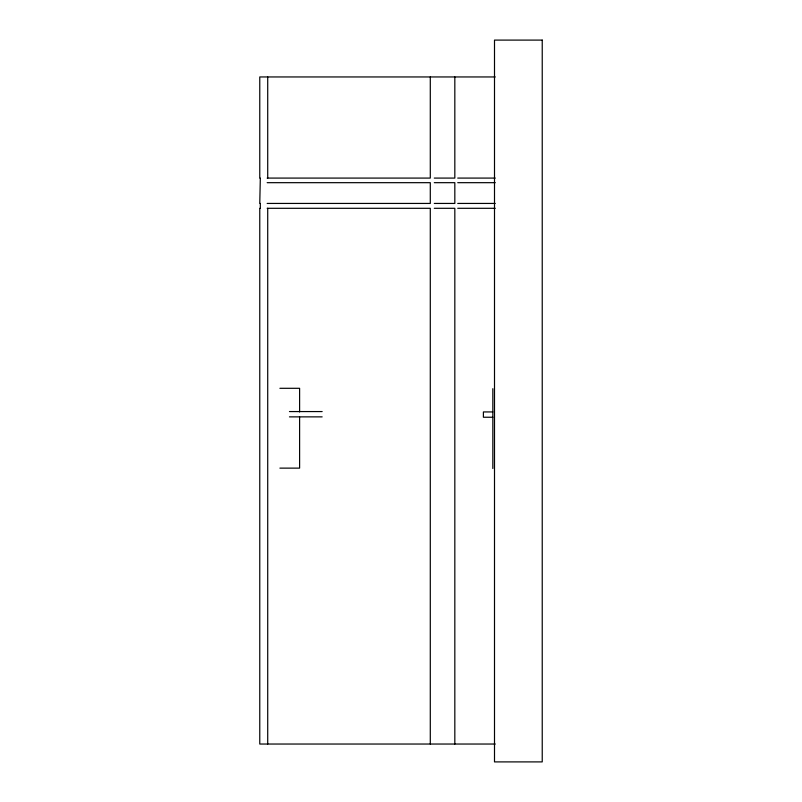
<?xml version="1.0" encoding="UTF-8"?>
<svg xmlns="http://www.w3.org/2000/svg" width="802" height="802" viewBox="0 0 802 802"><rect width="100%" height="100%" fill="white"/><g stroke="black" fill="none" stroke-linecap="round" stroke-linejoin="round"><path stroke-width="1.2" d="M495.255 76.952L259.768 76.952L259.768 178.084M267.156 178.084L430.293 178.084L430.293 76.952M434.283 178.084L454.824 178.084L454.824 76.952M457.731 178.084L495.255 178.084M267.156 182.676L430.293 182.676L430.293 203.437L267.156 203.437M434.283 182.676L454.824 182.676L454.824 203.437L434.283 203.437M457.731 182.676L495.255 182.676M457.731 203.437L495.255 203.437M267.156 208.299L430.293 208.299L430.293 744.035M434.283 208.299L454.824 208.299L454.824 744.035M457.731 208.299L495.255 208.299M279.898 388.298L299.607 388.298L299.607 411.997M289.452 411.566L322.153 411.566M492.829 411.937L483.395 411.937L483.395 417.24L492.829 417.24M289.452 416.87L322.153 416.87M279.898 468.127L299.607 468.127L299.607 416.99M495.255 744.035L259.768 744.035L259.768 208.299M492.829 388.679L492.829 468.508M267.718 76.952L267.718 178.084M267.718 208.299L267.718 744.035M260.319 178.084L259.768 203.437L260.319 203.437L260.319 208.299M542.232 40.1L494.503 40.1L494.503 761.9L542.232 761.9L542.232 40.1"/></g></svg>
